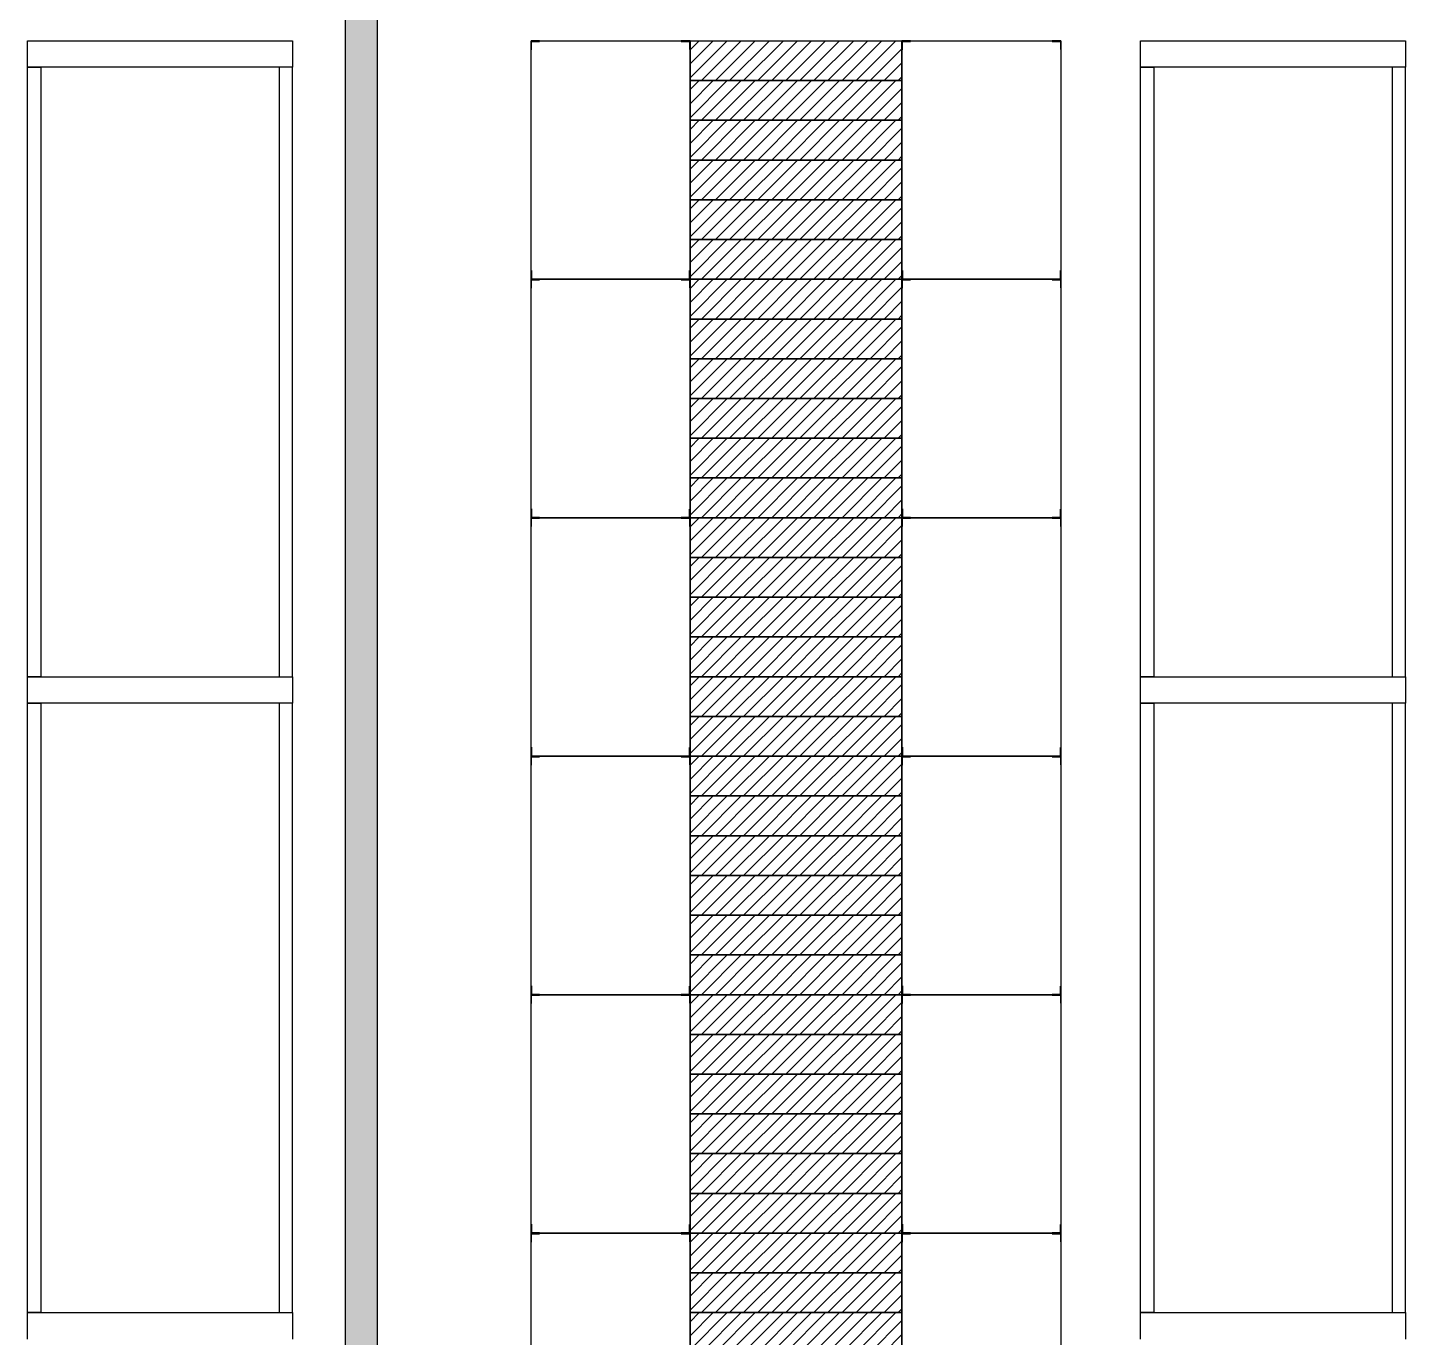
# Model space of a CAD drawing. Header units: millimetres. Extents: x 403 to 619, y 594 to 709.
# Drawn here: x 591.89 to 597.09, y 629.43 to 634.37 of the extents above; entities that cross this region are included whole.
import ezdxf

# ---------------------------------------------------------------- set-up
doc = ezdxf.new("R2010")
doc.units = ezdxf.units.MM
doc.layers.add('BASTIDOR', color=5, linetype='Continuous')

msp = doc.modelspace()

# ---------------------------------------------------------------- hatches: boundary and pattern name
at = {"layer": 'BASTIDOR'}
msp.add_hatch(color=253, dxfattribs=at).paths.add_polyline_path([(593.089582, 615.020915), (593.089582, 634.420915), (593.209582, 634.420915), (593.209582, 615.020915)])

# ---------------------------------------------------------------- linework, layer by layer
at = {"layer": 'BASTIDOR', "color": 253}
for p, q in [((593.089582, 615.020915), (593.089582, 634.420915)), ((593.209582, 634.420915), (593.209582, 615.020915)), ((591.889582, 634.220915), (591.889582, 634.320915)), ((591.889582, 634.320915), (592.889582, 634.320915)), ((592.889582, 634.320915), (592.889582, 634.220915)), ((594.389582, 634.170915), (594.389582, 634.320915)), ((594.389582, 634.320915), (595.189582, 634.320915)), ((594.389582, 634.286623), (594.423874, 634.320915)), ((594.389582, 634.23359), (594.476907, 634.320915)), ((594.389582, 634.180557), (594.52994, 634.320915)), ((594.432973, 634.170915), (594.582973, 634.320915)), ((594.486006, 634.170915), (594.636006, 634.320915)), ((594.539039, 634.170915), (594.689039, 634.320915)), ((594.592072, 634.170915), (594.742072, 634.320915)), ((594.645105, 634.170915), (594.795105, 634.320915)), ((594.698138, 634.170915), (594.848138, 634.320915)), ((594.751171, 634.170915), (594.901171, 634.320915)), ((594.804204, 634.170915), (594.954204, 634.320915)), ((594.857237, 634.170915), (595.007237, 634.320915)), ((594.91027, 634.170915), (595.06027, 634.320915)), ((594.963303, 634.170915), (595.113303, 634.320915)), ((595.016336, 634.170915), (595.166336, 634.320915)), ((595.189582, 634.320915), (595.189582, 634.170915)), ((596.089582, 634.220915), (596.089582, 634.320915)), ((596.089582, 634.320915), (597.089582, 634.320915)), ((597.089582, 634.320915), (597.089582, 634.220915)), ((595.069369, 634.170915), (595.189582, 634.291128)), ((592.889582, 634.220915), (591.889582, 634.220915)), ((591.889582, 631.920915), (591.889582, 634.220915)), ((591.889582, 634.220915), (591.939582, 634.220915)), ((591.939582, 634.220915), (591.939582, 631.920915)), ((592.839582, 634.220915), (592.839582, 631.920915)), ((592.889582, 634.220915), (592.839582, 634.220915)), ((592.889582, 631.920915), (592.889582, 634.220915)), ((595.122402, 634.170915), (595.189582, 634.238095)), ((597.089582, 634.220915), (596.089582, 634.220915)), ((596.089582, 631.920915), (596.089582, 634.220915)), ((596.089582, 634.220915), (596.139582, 634.220915)), ((596.139582, 634.220915), (596.139582, 631.920915)), ((597.039582, 634.220915), (597.039582, 631.920915)), ((597.089582, 634.220915), (597.039582, 634.220915)), ((597.089582, 631.920915), (597.089582, 634.220915)), ((594.389582, 634.020915), (594.389582, 634.170915)), ((594.389582, 634.170915), (595.189582, 634.170915)), ((594.389582, 634.136623), (594.423874, 634.170915)), ((594.389582, 634.08359), (594.476907, 634.170915)), ((594.389582, 634.030557), (594.52994, 634.170915)), ((595.189582, 634.170915), (594.389582, 634.170915)), ((594.389582, 634.170915), (594.389582, 634.170915)), ((594.432973, 634.020915), (594.582973, 634.170915)), ((594.486006, 634.020915), (594.636006, 634.170915)), ((594.539039, 634.020915), (594.689039, 634.170915)), ((594.592072, 634.020915), (594.742072, 634.170915)), ((594.645105, 634.020915), (594.795105, 634.170915)), ((594.698138, 634.020915), (594.848138, 634.170915)), ((594.751171, 634.020915), (594.901171, 634.170915)), ((594.804204, 634.020915), (594.954204, 634.170915)), ((594.857237, 634.020915), (595.007237, 634.170915)), ((594.91027, 634.020915), (595.06027, 634.170915)), ((594.963303, 634.020915), (595.113303, 634.170915)), ((595.016336, 634.020915), (595.166336, 634.170915)), ((595.069369, 634.020915), (595.189582, 634.141128)), ((595.175435, 634.170915), (595.189582, 634.185062)), ((595.189582, 634.170915), (595.189582, 634.020915)), ((595.122402, 634.020915), (595.189582, 634.088095)), ((594.389582, 633.870915), (594.389582, 634.020915)), ((594.389582, 634.020915), (595.189582, 634.020915)), ((594.389582, 633.986623), (594.423874, 634.020915)), ((594.389582, 633.93359), (594.476907, 634.020915)), ((594.389582, 633.880557), (594.52994, 634.020915)), ((595.189582, 634.020915), (594.389582, 634.020915)), ((594.389582, 634.020915), (594.389582, 634.020915)), ((594.432973, 633.870915), (594.582973, 634.020915)), ((594.486006, 633.870915), (594.636006, 634.020915)), ((594.539039, 633.870915), (594.689039, 634.020915)), ((594.592072, 633.870915), (594.742072, 634.020915)), ((594.645105, 633.870915), (594.795105, 634.020915)), ((594.698138, 633.870915), (594.848138, 634.020915)), ((594.751171, 633.870915), (594.901171, 634.020915)), ((594.804204, 633.870915), (594.954204, 634.020915)), ((594.857237, 633.870915), (595.007237, 634.020915)), ((594.91027, 633.870915), (595.06027, 634.020915)), ((594.963303, 633.870915), (595.113303, 634.020915)), ((595.016336, 633.870915), (595.166336, 634.020915)), ((595.069369, 633.870915), (595.189582, 633.991128)), ((595.175435, 634.020915), (595.189582, 634.035062)), ((595.189582, 634.020915), (595.189582, 633.870915)), ((595.122402, 633.870915), (595.189582, 633.938095)), ((595.175435, 633.870915), (595.189582, 633.885062)), ((594.389582, 633.720915), (594.389582, 633.870915)), ((594.389582, 633.870915), (595.189582, 633.870915)), ((594.389582, 633.836623), (594.423874, 633.870915)), ((594.389582, 633.78359), (594.476907, 633.870915)), ((594.389582, 633.730557), (594.52994, 633.870915)), ((595.189582, 633.870915), (594.389582, 633.870915)), ((594.389582, 633.870915), (594.389582, 633.870915)), ((594.432973, 633.720915), (594.582973, 633.870915)), ((594.486006, 633.720915), (594.636006, 633.870915)), ((594.539039, 633.720915), (594.689039, 633.870915)), ((594.592072, 633.720915), (594.742072, 633.870915)), ((594.645105, 633.720915), (594.795105, 633.870915)), ((594.698138, 633.720915), (594.848138, 633.870915)), ((594.751171, 633.720915), (594.901171, 633.870915)), ((594.804204, 633.720915), (594.954204, 633.870915)), ((594.857237, 633.720915), (595.007237, 633.870915)), ((594.91027, 633.720915), (595.06027, 633.870915)), ((594.963303, 633.720915), (595.113303, 633.870915)), ((595.016336, 633.720915), (595.166336, 633.870915)), ((595.069369, 633.720915), (595.189582, 633.841128)), ((595.189582, 633.870915), (595.189582, 633.720915)), ((595.122402, 633.720915), (595.189582, 633.788095)), ((595.175435, 633.720915), (595.189582, 633.735062)), ((594.389582, 633.570915), (594.389582, 633.720915)), ((594.389582, 633.720915), (595.189582, 633.720915)), ((594.389582, 633.686623), (594.423874, 633.720915)), ((594.389582, 633.63359), (594.476907, 633.720915)), ((594.389582, 633.580557), (594.52994, 633.720915)), ((595.189582, 633.720915), (594.389582, 633.720915)), ((594.389582, 633.720915), (594.389582, 633.720915)), ((594.432973, 633.570915), (594.582973, 633.720915)), ((594.486006, 633.570915), (594.636006, 633.720915)), ((594.539039, 633.570915), (594.689039, 633.720915)), ((594.592072, 633.570915), (594.742072, 633.720915)), ((594.645105, 633.570915), (594.795105, 633.720915)), ((594.698138, 633.570915), (594.848138, 633.720915)), ((594.751171, 633.570915), (594.901171, 633.720915)), ((594.804204, 633.570915), (594.954204, 633.720915)), ((594.857237, 633.570915), (595.007237, 633.720915)), ((594.91027, 633.570915), (595.06027, 633.720915)), ((594.963303, 633.570915), (595.113303, 633.720915)), ((595.016336, 633.570915), (595.166336, 633.720915)), ((595.069369, 633.570915), (595.189582, 633.691128)), ((595.189582, 633.720915), (595.189582, 633.570915)), ((595.122402, 633.570915), (595.189582, 633.638095)), ((594.389582, 633.420915), (594.389582, 633.570915)), ((594.389582, 633.570915), (595.189582, 633.570915)), ((594.389582, 633.536623), (594.423874, 633.570915)), ((594.389582, 633.48359), (594.476907, 633.570915)), ((594.389582, 633.430557), (594.52994, 633.570915)), ((595.189582, 633.570915), (594.389582, 633.570915)), ((594.389582, 633.570915), (594.389582, 633.570915)), ((594.432973, 633.420915), (594.582973, 633.570915)), ((594.486006, 633.420915), (594.636006, 633.570915)), ((594.539039, 633.420915), (594.689039, 633.570915)), ((594.592072, 633.420915), (594.742072, 633.570915)), ((594.645105, 633.420915), (594.795105, 633.570915)), ((594.698138, 633.420915), (594.848138, 633.570915)), ((594.751171, 633.420915), (594.901171, 633.570915)), ((594.804204, 633.420915), (594.954204, 633.570915)), ((594.857237, 633.420915), (595.007237, 633.570915)), ((594.91027, 633.420915), (595.06027, 633.570915)), ((594.963303, 633.420915), (595.113303, 633.570915)), ((595.016336, 633.420915), (595.166336, 633.570915)), ((595.175435, 633.570915), (595.189582, 633.585062)), ((595.189582, 633.570915), (595.189582, 633.420915)), ((595.069369, 633.420915), (595.189582, 633.541128)), ((595.122402, 633.420915), (595.189582, 633.488095)), ((594.389582, 633.270915), (594.389582, 633.420915)), ((594.389582, 633.420915), (595.189582, 633.420915)), ((594.389582, 633.386623), (594.423874, 633.420915)), ((594.389582, 633.33359), (594.476907, 633.420915)), ((594.389582, 633.280557), (594.52994, 633.420915)), ((595.189582, 633.420915), (594.389582, 633.420915)), ((594.389582, 633.420915), (594.389582, 633.420915)), ((594.432973, 633.270915), (594.582973, 633.420915)), ((594.486006, 633.270915), (594.636006, 633.420915)), ((594.539039, 633.270915), (594.689039, 633.420915)), ((594.592072, 633.270915), (594.742072, 633.420915)), ((594.645105, 633.270915), (594.795105, 633.420915)), ((594.698138, 633.270915), (594.848138, 633.420915)), ((594.751171, 633.270915), (594.901171, 633.420915)), ((594.804204, 633.270915), (594.954204, 633.420915)), ((594.857237, 633.270915), (595.007237, 633.420915)), ((594.91027, 633.270915), (595.06027, 633.420915)), ((594.963303, 633.270915), (595.113303, 633.420915)), ((595.016336, 633.270915), (595.166336, 633.420915)), ((595.175435, 633.420915), (595.189582, 633.435062)), ((595.189582, 633.420915), (595.189582, 633.270915)), ((595.069369, 633.270915), (595.189582, 633.391128)), ((595.122402, 633.270915), (595.189582, 633.338095)), ((594.389582, 633.120915), (594.389582, 633.270915)), ((594.389582, 633.270915), (595.189582, 633.270915)), ((594.389582, 633.236623), (594.423874, 633.270915)), ((594.389582, 633.18359), (594.476907, 633.270915)), ((594.389582, 633.130557), (594.52994, 633.270915)), ((595.189582, 633.270915), (594.389582, 633.270915)), ((594.389582, 633.270915), (594.389582, 633.270915)), ((594.432973, 633.120915), (594.582973, 633.270915)), ((594.486006, 633.120915), (594.636006, 633.270915)), ((594.539039, 633.120915), (594.689039, 633.270915)), ((594.592072, 633.120915), (594.742072, 633.270915)), ((594.645105, 633.120915), (594.795105, 633.270915)), ((594.698138, 633.120915), (594.848138, 633.270915)), ((594.751171, 633.120915), (594.901171, 633.270915)), ((594.804204, 633.120915), (594.954204, 633.270915)), ((594.857237, 633.120915), (595.007237, 633.270915)), ((594.91027, 633.120915), (595.06027, 633.270915)), ((594.963303, 633.120915), (595.113303, 633.270915)), ((595.016336, 633.120915), (595.166336, 633.270915)), ((595.175435, 633.270915), (595.189582, 633.285062)), ((595.189582, 633.270915), (595.189582, 633.120915)), ((595.069369, 633.120915), (595.189582, 633.241128)), ((595.122402, 633.120915), (595.189582, 633.188095)), ((594.389582, 632.970915), (594.389582, 633.120915)), ((594.389582, 633.120915), (595.189582, 633.120915)), ((594.389582, 633.086623), (594.423874, 633.120915)), ((594.389582, 633.03359), (594.476907, 633.120915)), ((594.389582, 632.980557), (594.52994, 633.120915)), ((595.189582, 633.120915), (594.389582, 633.120915)), ((594.389582, 633.120915), (594.389582, 633.120915)), ((594.432973, 632.970915), (594.582973, 633.120915)), ((594.486006, 632.970915), (594.636006, 633.120915)), ((594.539039, 632.970915), (594.689039, 633.120915)), ((594.592072, 632.970915), (594.742072, 633.120915)), ((594.645105, 632.970915), (594.795105, 633.120915)), ((594.698138, 632.970915), (594.848138, 633.120915)), ((594.751171, 632.970915), (594.901171, 633.120915)), ((594.804204, 632.970915), (594.954204, 633.120915)), ((594.857237, 632.970915), (595.007237, 633.120915)), ((594.91027, 632.970915), (595.06027, 633.120915)), ((594.963303, 632.970915), (595.113303, 633.120915)), ((595.016336, 632.970915), (595.166336, 633.120915)), ((595.175435, 633.120915), (595.189582, 633.135062)), ((595.189582, 633.120915), (595.189582, 632.970915)), ((595.069369, 632.970915), (595.189582, 633.091128)), ((595.122402, 632.970915), (595.189582, 633.038095)), ((594.389582, 632.820915), (594.389582, 632.970915)), ((594.389582, 632.970915), (595.189582, 632.970915)), ((594.389582, 632.936623), (594.423874, 632.970915)), ((594.389582, 632.88359), (594.476907, 632.970915)), ((594.389582, 632.830557), (594.52994, 632.970915)), ((595.189582, 632.970915), (594.389582, 632.970915)), ((594.389582, 632.970915), (594.389582, 632.970915)), ((594.432973, 632.820915), (594.582973, 632.970915)), ((594.486006, 632.820915), (594.636006, 632.970915)), ((594.539039, 632.820915), (594.689039, 632.970915)), ((594.592072, 632.820915), (594.742072, 632.970915)), ((594.645105, 632.820915), (594.795105, 632.970915)), ((594.698138, 632.820915), (594.848138, 632.970915)), ((594.751171, 632.820915), (594.901171, 632.970915)), ((594.804204, 632.820915), (594.954204, 632.970915)), ((594.857237, 632.820915), (595.007237, 632.970915)), ((594.91027, 632.820915), (595.06027, 632.970915)), ((594.963303, 632.820915), (595.113303, 632.970915)), ((595.016336, 632.820915), (595.166336, 632.970915)), ((595.175435, 632.970915), (595.189582, 632.985062)), ((595.189582, 632.970915), (595.189582, 632.820915)), ((595.069369, 632.820915), (595.189582, 632.941128)), ((595.122402, 632.820915), (595.189582, 632.888095)), ((594.389582, 632.670915), (594.389582, 632.820915)), ((594.389582, 632.820915), (595.189582, 632.820915)), ((594.389582, 632.786623), (594.423874, 632.820915)), ((594.389582, 632.73359), (594.476907, 632.820915)), ((594.389582, 632.680557), (594.52994, 632.820915)), ((595.189582, 632.820915), (594.389582, 632.820915)), ((594.389582, 632.820915), (594.389582, 632.820915)), ((594.432973, 632.670915), (594.582973, 632.820915)), ((594.486006, 632.670915), (594.636006, 632.820915)), ((594.539039, 632.670915), (594.689039, 632.820915)), ((594.592072, 632.670915), (594.742072, 632.820915)), ((594.645105, 632.670915), (594.795105, 632.820915)), ((594.698138, 632.670915), (594.848138, 632.820915)), ((594.751171, 632.670915), (594.901171, 632.820915)), ((594.804204, 632.670915), (594.954204, 632.820915)), ((594.857237, 632.670915), (595.007237, 632.820915)), ((594.91027, 632.670915), (595.06027, 632.820915)), ((594.963303, 632.670915), (595.113303, 632.820915)), ((595.016336, 632.670915), (595.166336, 632.820915)), ((595.069369, 632.670915), (595.189582, 632.791128)), ((595.175435, 632.820915), (595.189582, 632.835062)), ((595.189582, 632.820915), (595.189582, 632.670915)), ((595.122402, 632.670915), (595.189582, 632.738095)), ((595.175435, 632.670915), (595.189582, 632.685062)), ((594.389582, 632.520915), (594.389582, 632.670915)), ((594.389582, 632.670915), (595.189582, 632.670915)), ((594.389582, 632.636623), (594.423874, 632.670915)), ((594.389582, 632.58359), (594.476907, 632.670915)), ((594.389582, 632.530557), (594.52994, 632.670915)), ((595.189582, 632.670915), (594.389582, 632.670915)), ((594.389582, 632.670915), (594.389582, 632.670915)), ((594.432973, 632.520915), (594.582973, 632.670915)), ((594.486006, 632.520915), (594.636006, 632.670915)), ((594.539039, 632.520915), (594.689039, 632.670915)), ((594.592072, 632.520915), (594.742072, 632.670915)), ((594.645105, 632.520915), (594.795105, 632.670915)), ((594.698138, 632.520915), (594.848138, 632.670915)), ((594.751171, 632.520915), (594.901171, 632.670915)), ((594.804204, 632.520915), (594.954204, 632.670915)), ((594.857237, 632.520915), (595.007237, 632.670915)), ((594.91027, 632.520915), (595.06027, 632.670915)), ((594.963303, 632.520915), (595.113303, 632.670915)), ((595.016336, 632.520915), (595.166336, 632.670915)), ((595.069369, 632.520915), (595.189582, 632.641128)), ((595.189582, 632.670915), (595.189582, 632.520915)), ((595.122402, 632.520915), (595.189582, 632.588095)), ((595.175435, 632.520915), (595.189582, 632.535062)), ((594.389582, 632.370915), (594.389582, 632.520915)), ((594.389582, 632.520915), (595.189582, 632.520915)), ((594.389582, 632.486623), (594.423874, 632.520915)), ((594.389582, 632.43359), (594.476907, 632.520915)), ((594.389582, 632.380557), (594.52994, 632.520915)), ((595.189582, 632.520915), (594.389582, 632.520915)), ((594.389582, 632.520915), (594.389582, 632.520915)), ((594.432973, 632.370915), (594.582973, 632.520915)), ((594.486006, 632.370915), (594.636006, 632.520915)), ((594.539039, 632.370915), (594.689039, 632.520915)), ((594.592072, 632.370915), (594.742072, 632.520915)), ((594.645105, 632.370915), (594.795105, 632.520915)), ((594.698138, 632.370915), (594.848138, 632.520915)), ((594.751171, 632.370915), (594.901171, 632.520915)), ((594.804204, 632.370915), (594.954204, 632.520915)), ((594.857237, 632.370915), (595.007237, 632.520915)), ((594.91027, 632.370915), (595.06027, 632.520915)), ((594.963303, 632.370915), (595.113303, 632.520915)), ((595.016336, 632.370915), (595.166336, 632.520915)), ((595.069369, 632.370915), (595.189582, 632.491128)), ((595.189582, 632.520915), (595.189582, 632.370915)), ((595.122402, 632.370915), (595.189582, 632.438095)), ((595.175435, 632.370915), (595.189582, 632.385062)), ((594.389582, 632.220915), (594.389582, 632.370915)), ((594.389582, 632.370915), (595.189582, 632.370915)), ((594.389582, 632.336623), (594.423874, 632.370915)), ((594.389582, 632.28359), (594.476907, 632.370915)), ((594.389582, 632.230557), (594.52994, 632.370915)), ((595.189582, 632.370915), (594.389582, 632.370915)), ((594.389582, 632.370915), (594.389582, 632.370915)), ((594.432973, 632.220915), (594.582973, 632.370915)), ((594.486006, 632.220915), (594.636006, 632.370915)), ((594.539039, 632.220915), (594.689039, 632.370915)), ((594.592072, 632.220915), (594.742072, 632.370915)), ((594.645105, 632.220915), (594.795105, 632.370915)), ((594.698138, 632.220915), (594.848138, 632.370915)), ((594.751171, 632.220915), (594.901171, 632.370915)), ((594.804204, 632.220915), (594.954204, 632.370915)), ((594.857237, 632.220915), (595.007237, 632.370915)), ((594.91027, 632.220915), (595.06027, 632.370915)), ((594.963303, 632.220915), (595.113303, 632.370915)), ((595.016336, 632.220915), (595.166336, 632.370915)), ((595.069369, 632.220915), (595.189582, 632.341128)), ((595.189582, 632.370915), (595.189582, 632.220915)), ((595.122402, 632.220915), (595.189582, 632.288095)), ((594.389582, 632.070915), (594.389582, 632.220915)), ((594.389582, 632.220915), (595.189582, 632.220915)), ((594.389582, 632.186623), (594.423874, 632.220915)), ((594.389582, 632.13359), (594.476907, 632.220915)), ((594.389582, 632.080557), (594.52994, 632.220915)), ((595.189582, 632.220915), (594.389582, 632.220915)), ((594.389582, 632.220915), (594.389582, 632.220915)), ((594.432973, 632.070915), (594.582973, 632.220915)), ((594.486006, 632.070915), (594.636006, 632.220915)), ((594.539039, 632.070915), (594.689039, 632.220915)), ((594.592072, 632.070915), (594.742072, 632.220915)), ((594.645105, 632.070915), (594.795105, 632.220915)), ((594.698138, 632.070915), (594.848138, 632.220915)), ((594.751171, 632.070915), (594.901171, 632.220915)), ((594.804204, 632.070915), (594.954204, 632.220915)), ((594.857237, 632.070915), (595.007237, 632.220915)), ((594.91027, 632.070915), (595.06027, 632.220915)), ((594.963303, 632.070915), (595.113303, 632.220915)), ((595.016336, 632.070915), (595.166336, 632.220915)), ((595.175435, 632.220915), (595.189582, 632.235062)), ((595.189582, 632.220915), (595.189582, 632.070915)), ((595.069369, 632.070915), (595.189582, 632.191128)), ((595.122402, 632.070915), (595.189582, 632.138095)), ((594.389582, 631.920915), (594.389582, 632.070915)), ((594.389582, 632.070915), (595.189582, 632.070915)), ((594.389582, 632.036623), (594.423874, 632.070915)), ((594.389582, 631.98359), (594.476907, 632.070915)), ((594.389582, 631.930557), (594.52994, 632.070915)), ((595.189582, 632.070915), (594.389582, 632.070915)), ((594.389582, 632.070915), (594.389582, 632.070915)), ((594.432973, 631.920915), (594.582973, 632.070915)), ((594.486006, 631.920915), (594.636006, 632.070915)), ((594.539039, 631.920915), (594.689039, 632.070915)), ((594.592072, 631.920915), (594.742072, 632.070915)), ((594.645105, 631.920915), (594.795105, 632.070915)), ((594.698138, 631.920915), (594.848138, 632.070915)), ((594.751171, 631.920915), (594.901171, 632.070915)), ((594.804204, 631.920915), (594.954204, 632.070915)), ((594.857237, 631.920915), (595.007237, 632.070915)), ((594.91027, 631.920915), (595.06027, 632.070915)), ((594.963303, 631.920915), (595.113303, 632.070915)), ((595.016336, 631.920915), (595.166336, 632.070915)), ((595.175435, 632.070915), (595.189582, 632.085062)), ((595.189582, 632.070915), (595.189582, 631.920915)), ((595.069369, 631.920915), (595.189582, 632.041128)), ((595.122402, 631.920915), (595.189582, 631.988095)), ((591.939582, 631.920915), (591.889582, 631.920915)), ((591.889582, 631.820915), (591.889582, 631.920915)), ((591.889582, 631.920915), (592.889582, 631.920915)), ((592.839582, 631.920915), (592.889582, 631.920915)), ((592.889582, 631.920915), (592.889582, 631.820915)), ((594.389582, 631.770915), (594.389582, 631.920915)), ((594.389582, 631.920915), (595.189582, 631.920915)), ((594.389582, 631.886623), (594.423874, 631.920915)), ((594.389582, 631.83359), (594.476907, 631.920915)), ((594.389582, 631.780557), (594.52994, 631.920915)), ((595.189582, 631.920915), (594.389582, 631.920915)), ((594.389582, 631.920915), (594.389582, 631.920915)), ((594.432973, 631.770915), (594.582973, 631.920915)), ((594.486006, 631.770915), (594.636006, 631.920915)), ((594.539039, 631.770915), (594.689039, 631.920915)), ((594.592072, 631.770915), (594.742072, 631.920915)), ((594.645105, 631.770915), (594.795105, 631.920915)), ((594.698138, 631.770915), (594.848138, 631.920915)), ((594.751171, 631.770915), (594.901171, 631.920915)), ((594.804204, 631.770915), (594.954204, 631.920915)), ((594.857237, 631.770915), (595.007237, 631.920915)), ((594.91027, 631.770915), (595.06027, 631.920915)), ((594.963303, 631.770915), (595.113303, 631.920915)), ((595.016336, 631.770915), (595.166336, 631.920915)), ((595.175435, 631.920915), (595.189582, 631.935062)), ((595.189582, 631.920915), (595.189582, 631.770915)), ((596.139582, 631.920915), (596.089582, 631.920915)), ((596.089582, 631.820915), (596.089582, 631.920915)), ((596.089582, 631.920915), (597.089582, 631.920915)), ((597.039582, 631.920915), (597.089582, 631.920915)), ((597.089582, 631.920915), (597.089582, 631.820915)), ((595.069369, 631.770915), (595.189582, 631.891128)), ((592.889582, 631.820915), (591.889582, 631.820915)), ((591.889582, 629.520915), (591.889582, 631.820915)), ((591.889582, 631.820915), (591.939582, 631.820915)), ((591.939582, 631.820915), (591.939582, 629.520915)), ((592.839582, 631.820915), (592.839582, 629.520915)), ((592.889582, 631.820915), (592.839582, 631.820915)), ((592.889582, 629.520915), (592.889582, 631.820915)), ((595.122402, 631.770915), (595.189582, 631.838095)), ((597.089582, 631.820915), (596.089582, 631.820915)), ((596.089582, 629.520915), (596.089582, 631.820915)), ((596.089582, 631.820915), (596.139582, 631.820915)), ((596.139582, 631.820915), (596.139582, 629.520915)), ((597.039582, 631.820915), (597.039582, 629.520915)), ((597.089582, 631.820915), (597.039582, 631.820915)), ((597.089582, 629.520915), (597.089582, 631.820915)), ((594.389582, 631.620915), (594.389582, 631.770915)), ((594.389582, 631.770915), (595.189582, 631.770915)), ((594.389582, 631.736623), (594.423874, 631.770915)), ((594.389582, 631.68359), (594.476907, 631.770915)), ((594.389582, 631.630557), (594.52994, 631.770915)), ((595.189582, 631.770915), (594.389582, 631.770915)), ((594.389582, 631.770915), (594.389582, 631.770915)), ((594.432973, 631.620915), (594.582973, 631.770915)), ((594.486006, 631.620915), (594.636006, 631.770915)), ((594.539039, 631.620915), (594.689039, 631.770915)), ((594.592072, 631.620915), (594.742072, 631.770915)), ((594.645105, 631.620915), (594.795105, 631.770915)), ((594.698138, 631.620915), (594.848138, 631.770915)), ((594.751171, 631.620915), (594.901171, 631.770915)), ((594.804204, 631.620915), (594.954204, 631.770915)), ((594.857237, 631.620915), (595.007237, 631.770915)), ((594.91027, 631.620915), (595.06027, 631.770915)), ((594.963303, 631.620915), (595.113303, 631.770915)), ((595.016336, 631.620915), (595.166336, 631.770915)), ((595.175435, 631.770915), (595.189582, 631.785062)), ((595.189582, 631.770915), (595.189582, 631.620915)), ((595.069369, 631.620915), (595.189582, 631.741128)), ((595.122402, 631.620915), (595.189582, 631.688095)), ((594.389582, 631.470915), (594.389582, 631.620915)), ((594.389582, 631.620915), (595.189582, 631.620915)), ((594.389582, 631.586623), (594.423874, 631.620915)), ((594.389582, 631.53359), (594.476907, 631.620915)), ((594.389582, 631.480557), (594.52994, 631.620915)), ((595.189582, 631.620915), (594.389582, 631.620915)), ((594.389582, 631.620915), (594.389582, 631.620915)), ((594.432973, 631.470915), (594.582973, 631.620915)), ((594.486006, 631.470915), (594.636006, 631.620915)), ((594.539039, 631.470915), (594.689039, 631.620915)), ((594.592072, 631.470915), (594.742072, 631.620915)), ((594.645105, 631.470915), (594.795105, 631.620915)), ((594.698138, 631.470915), (594.848138, 631.620915)), ((594.751171, 631.470915), (594.901171, 631.620915)), ((594.804204, 631.470915), (594.954204, 631.620915)), ((594.857237, 631.470915), (595.007237, 631.620915)), ((594.91027, 631.470915), (595.06027, 631.620915)), ((594.963303, 631.470915), (595.113303, 631.620915)), ((595.016336, 631.470915), (595.166336, 631.620915)), ((595.175435, 631.620915), (595.189582, 631.635062)), ((595.189582, 631.620915), (595.189582, 631.470915)), ((595.069369, 631.470915), (595.189582, 631.591128)), ((595.122402, 631.470915), (595.189582, 631.538095)), ((594.389582, 631.320915), (594.389582, 631.470915)), ((594.389582, 631.470915), (595.189582, 631.470915)), ((594.389582, 631.436623), (594.423874, 631.470915)), ((594.389582, 631.38359), (594.476907, 631.470915)), ((594.389582, 631.330557), (594.52994, 631.470915)), ((595.189582, 631.470915), (594.389582, 631.470915)), ((594.389582, 631.470915), (594.389582, 631.470915)), ((594.432973, 631.320915), (594.582973, 631.470915)), ((594.486006, 631.320915), (594.636006, 631.470915)), ((594.539039, 631.320915), (594.689039, 631.470915)), ((594.592072, 631.320915), (594.742072, 631.470915)), ((594.645105, 631.320915), (594.795105, 631.470915)), ((594.698138, 631.320915), (594.848138, 631.470915)), ((594.751171, 631.320915), (594.901171, 631.470915)), ((594.804204, 631.320915), (594.954204, 631.470915)), ((594.857237, 631.320915), (595.007237, 631.470915)), ((594.91027, 631.320915), (595.06027, 631.470915)), ((594.963303, 631.320915), (595.113303, 631.470915)), ((595.016336, 631.320915), (595.166336, 631.470915)), ((595.069369, 631.320915), (595.189582, 631.441128)), ((595.175435, 631.470915), (595.189582, 631.485062)), ((595.189582, 631.470915), (595.189582, 631.320915)), ((595.122402, 631.320915), (595.189582, 631.388095)), ((595.175435, 631.320915), (595.189582, 631.335062)), ((594.389582, 631.170915), (594.389582, 631.320915)), ((594.389582, 631.320915), (595.189582, 631.320915)), ((594.389582, 631.286623), (594.423874, 631.320915)), ((594.389582, 631.23359), (594.476907, 631.320915)), ((594.389582, 631.180557), (594.52994, 631.320915)), ((595.189582, 631.320915), (594.389582, 631.320915)), ((594.389582, 631.320915), (594.389582, 631.320915)), ((594.432973, 631.170915), (594.582973, 631.320915)), ((594.486006, 631.170915), (594.636006, 631.320915)), ((594.539039, 631.170915), (594.689039, 631.320915)), ((594.592072, 631.170915), (594.742072, 631.320915)), ((594.645105, 631.170915), (594.795105, 631.320915)), ((594.698138, 631.170915), (594.848138, 631.320915)), ((594.751171, 631.170915), (594.901171, 631.320915)), ((594.804204, 631.170915), (594.954204, 631.320915)), ((594.857237, 631.170915), (595.007237, 631.320915)), ((594.91027, 631.170915), (595.06027, 631.320915)), ((594.963303, 631.170915), (595.113303, 631.320915)), ((595.016336, 631.170915), (595.166336, 631.320915)), ((595.069369, 631.170915), (595.189582, 631.291128)), ((595.189582, 631.320915), (595.189582, 631.170915)), ((595.122402, 631.170915), (595.189582, 631.238095)), ((595.175435, 631.170915), (595.189582, 631.185062)), ((594.389582, 631.020915), (594.389582, 631.170915)), ((594.389582, 631.170915), (595.189582, 631.170915)), ((594.389582, 631.136623), (594.423874, 631.170915)), ((594.389582, 631.08359), (594.476907, 631.170915)), ((594.389582, 631.030557), (594.52994, 631.170915)), ((595.189582, 631.170915), (594.389582, 631.170915)), ((594.389582, 631.170915), (594.389582, 631.170915)), ((594.432973, 631.020915), (594.582973, 631.170915)), ((594.486006, 631.020915), (594.636006, 631.170915)), ((594.539039, 631.020915), (594.689039, 631.170915)), ((594.592072, 631.020915), (594.742072, 631.170915)), ((594.645105, 631.020915), (594.795105, 631.170915)), ((594.698138, 631.020915), (594.848138, 631.170915)), ((594.751171, 631.020915), (594.901171, 631.170915)), ((594.804204, 631.020915), (594.954204, 631.170915)), ((594.857237, 631.020915), (595.007237, 631.170915)), ((594.91027, 631.020915), (595.06027, 631.170915)), ((594.963303, 631.020915), (595.113303, 631.170915)), ((595.016336, 631.020915), (595.166336, 631.170915)), ((595.069369, 631.020915), (595.189582, 631.141128)), ((595.189582, 631.170915), (595.189582, 631.020915)), ((595.122402, 631.020915), (595.189582, 631.088095)), ((594.389582, 630.870915), (594.389582, 631.020915)), ((594.389582, 631.020915), (595.189582, 631.020915)), ((594.389582, 630.986623), (594.423874, 631.020915)), ((594.389582, 630.93359), (594.476907, 631.020915)), ((594.389582, 630.880557), (594.52994, 631.020915)), ((595.189582, 631.020915), (594.389582, 631.020915)), ((594.389582, 631.020915), (594.389582, 631.020915)), ((594.432973, 630.870915), (594.582973, 631.020915)), ((594.486006, 630.870915), (594.636006, 631.020915)), ((594.539039, 630.870915), (594.689039, 631.020915)), ((594.592072, 630.870915), (594.742072, 631.020915)), ((594.645105, 630.870915), (594.795105, 631.020915)), ((594.698138, 630.870915), (594.848138, 631.020915)), ((594.751171, 630.870915), (594.901171, 631.020915)), ((594.804204, 630.870915), (594.954204, 631.020915)), ((594.857237, 630.870915), (595.007237, 631.020915)), ((594.91027, 630.870915), (595.06027, 631.020915)), ((594.963303, 630.870915), (595.113303, 631.020915)), ((595.016336, 630.870915), (595.166336, 631.020915)), ((595.175435, 631.020915), (595.189582, 631.035062)), ((595.189582, 631.020915), (595.189582, 630.870915)), ((595.069369, 630.870915), (595.189582, 630.991128)), ((595.122402, 630.870915), (595.189582, 630.938095)), ((594.389582, 630.720915), (594.389582, 630.870915)), ((594.389582, 630.870915), (595.189582, 630.870915)), ((594.389582, 630.836623), (594.423874, 630.870915)), ((594.389582, 630.78359), (594.476907, 630.870915)), ((594.389582, 630.730557), (594.52994, 630.870915)), ((595.189582, 630.870915), (594.389582, 630.870915)), ((594.389582, 630.870915), (594.389582, 630.870915)), ((594.432973, 630.720915), (594.582973, 630.870915)), ((594.486006, 630.720915), (594.636006, 630.870915)), ((594.539039, 630.720915), (594.689039, 630.870915)), ((594.592072, 630.720915), (594.742072, 630.870915)), ((594.645105, 630.720915), (594.795105, 630.870915)), ((594.698138, 630.720915), (594.848138, 630.870915)), ((594.751171, 630.720915), (594.901171, 630.870915)), ((594.804204, 630.720915), (594.954204, 630.870915)), ((594.857237, 630.720915), (595.007237, 630.870915)), ((594.91027, 630.720915), (595.06027, 630.870915)), ((594.963303, 630.720915), (595.113303, 630.870915)), ((595.016336, 630.720915), (595.166336, 630.870915)), ((595.175435, 630.870915), (595.189582, 630.885062)), ((595.189582, 630.870915), (595.189582, 630.720915)), ((595.069369, 630.720915), (595.189582, 630.841128)), ((595.122402, 630.720915), (595.189582, 630.788095)), ((595.189582, 630.720915), (594.389582, 630.720915)), ((594.389582, 630.720915), (594.389582, 630.720915)), ((594.389582, 630.570915), (594.389582, 630.720915)), ((594.389582, 630.720915), (595.189582, 630.720915)), ((594.389582, 630.686623), (594.423874, 630.720915)), ((594.389582, 630.63359), (594.476907, 630.720915)), ((594.389582, 630.580557), (594.52994, 630.720915)), ((594.432973, 630.570915), (594.582973, 630.720915)), ((594.486006, 630.570915), (594.636006, 630.720915)), ((594.539039, 630.570915), (594.689039, 630.720915)), ((594.592072, 630.570915), (594.742072, 630.720915)), ((594.645105, 630.570915), (594.795105, 630.720915)), ((594.698138, 630.570915), (594.848138, 630.720915)), ((594.751171, 630.570915), (594.901171, 630.720915)), ((594.804204, 630.570915), (594.954204, 630.720915)), ((594.857237, 630.570915), (595.007237, 630.720915)), ((594.91027, 630.570915), (595.06027, 630.720915)), ((594.963303, 630.570915), (595.113303, 630.720915)), ((595.016336, 630.570915), (595.166336, 630.720915)), ((595.175435, 630.720915), (595.189582, 630.735062)), ((595.189582, 630.720915), (595.189582, 630.570915)), ((595.069369, 630.570915), (595.189582, 630.691128)), ((595.122402, 630.570915), (595.189582, 630.638095)), ((594.389582, 630.420915), (594.389582, 630.570915)), ((594.389582, 630.570915), (595.189582, 630.570915)), ((594.389582, 630.536623), (594.423874, 630.570915)), ((594.389582, 630.48359), (594.476907, 630.570915)), ((594.389582, 630.430557), (594.52994, 630.570915)), ((595.189582, 630.570915), (594.389582, 630.570915)), ((594.389582, 630.570915), (594.389582, 630.570915)), ((594.432973, 630.420915), (594.582973, 630.570915)), ((594.486006, 630.420915), (594.636006, 630.570915)), ((594.539039, 630.420915), (594.689039, 630.570915)), ((594.592072, 630.420915), (594.742072, 630.570915)), ((594.645105, 630.420915), (594.795105, 630.570915)), ((594.698138, 630.420915), (594.848138, 630.570915)), ((594.751171, 630.420915), (594.901171, 630.570915)), ((594.804204, 630.420915), (594.954204, 630.570915)), ((594.857237, 630.420915), (595.007237, 630.570915)), ((594.91027, 630.420915), (595.06027, 630.570915)), ((594.963303, 630.420915), (595.113303, 630.570915)), ((595.016336, 630.420915), (595.166336, 630.570915)), ((595.175435, 630.570915), (595.189582, 630.585062)), ((595.189582, 630.570915), (595.189582, 630.420915)), ((595.069369, 630.420915), (595.189582, 630.541128)), ((595.122402, 630.420915), (595.189582, 630.488095)), ((594.389582, 630.270915), (594.389582, 630.420915)), ((594.389582, 630.420915), (595.189582, 630.420915)), ((594.389582, 630.386623), (594.423874, 630.420915)), ((594.389582, 630.33359), (594.476907, 630.420915)), ((594.389582, 630.280557), (594.52994, 630.420915)), ((595.189582, 630.420915), (594.389582, 630.420915)), ((594.389582, 630.420915), (594.389582, 630.420915)), ((594.432973, 630.270915), (594.582973, 630.420915)), ((594.486006, 630.270915), (594.636006, 630.420915)), ((594.539039, 630.270915), (594.689039, 630.420915)), ((594.592072, 630.270915), (594.742072, 630.420915)), ((594.645105, 630.270915), (594.795105, 630.420915)), ((594.698138, 630.270915), (594.848138, 630.420915)), ((594.751171, 630.270915), (594.901171, 630.420915)), ((594.804204, 630.270915), (594.954204, 630.420915)), ((594.857237, 630.270915), (595.007237, 630.420915)), ((594.91027, 630.270915), (595.06027, 630.420915)), ((594.963303, 630.270915), (595.113303, 630.420915)), ((595.016336, 630.270915), (595.166336, 630.420915)), ((595.175435, 630.420915), (595.189582, 630.435062)), ((595.189582, 630.420915), (595.189582, 630.270915)), ((595.069369, 630.270915), (595.189582, 630.391128)), ((595.122402, 630.270915), (595.189582, 630.338095)), ((594.389582, 630.120915), (594.389582, 630.270915)), ((594.389582, 630.270915), (595.189582, 630.270915)), ((594.389582, 630.236623), (594.423874, 630.270915)), ((594.389582, 630.18359), (594.476907, 630.270915)), ((594.389582, 630.130557), (594.52994, 630.270915)), ((595.189582, 630.270915), (594.389582, 630.270915)), ((594.389582, 630.270915), (594.389582, 630.270915)), ((594.432973, 630.120915), (594.582973, 630.270915)), ((594.486006, 630.120915), (594.636006, 630.270915)), ((594.539039, 630.120915), (594.689039, 630.270915)), ((594.592072, 630.120915), (594.742072, 630.270915)), ((594.645105, 630.120915), (594.795105, 630.270915)), ((594.698138, 630.120915), (594.848138, 630.270915)), ((594.751171, 630.120915), (594.901171, 630.270915)), ((594.804204, 630.120915), (594.954204, 630.270915)), ((594.857237, 630.120915), (595.007237, 630.270915)), ((594.91027, 630.120915), (595.06027, 630.270915)), ((594.963303, 630.120915), (595.113303, 630.270915)), ((595.016336, 630.120915), (595.166336, 630.270915)), ((595.069369, 630.120915), (595.189582, 630.241128)), ((595.175435, 630.270915), (595.189582, 630.285062)), ((595.189582, 630.270915), (595.189582, 630.120915)), ((595.122402, 630.120915), (595.189582, 630.188095)), ((594.389582, 629.970915), (594.389582, 630.120915)), ((594.389582, 630.120915), (595.189582, 630.120915)), ((594.389582, 630.086623), (594.423874, 630.120915)), ((594.389582, 630.03359), (594.476907, 630.120915)), ((594.389582, 629.980557), (594.52994, 630.120915)), ((595.189582, 630.120915), (594.389582, 630.120915)), ((594.389582, 630.120915), (594.389582, 630.120915)), ((594.432973, 629.970915), (594.582973, 630.120915)), ((594.486006, 629.970915), (594.636006, 630.120915)), ((594.539039, 629.970915), (594.689039, 630.120915)), ((594.592072, 629.970915), (594.742072, 630.120915)), ((594.645105, 629.970915), (594.795105, 630.120915)), ((594.698138, 629.970915), (594.848138, 630.120915)), ((594.751171, 629.970915), (594.901171, 630.120915)), ((594.804204, 629.970915), (594.954204, 630.120915)), ((594.857237, 629.970915), (595.007237, 630.120915)), ((594.91027, 629.970915), (595.06027, 630.120915)), ((594.963303, 629.970915), (595.113303, 630.120915)), ((595.016336, 629.970915), (595.166336, 630.120915)), ((595.069369, 629.970915), (595.189582, 630.091128)), ((595.175435, 630.120915), (595.189582, 630.135062)), ((595.189582, 630.120915), (595.189582, 629.970915)), ((595.122402, 629.970915), (595.189582, 630.038095)), ((595.175435, 629.970915), (595.189582, 629.985062)), ((594.389582, 629.820915), (594.389582, 629.970915)), ((594.389582, 629.970915), (595.189582, 629.970915)), ((594.389582, 629.936623), (594.423874, 629.970915)), ((594.389582, 629.88359), (594.476907, 629.970915)), ((594.389582, 629.830557), (594.52994, 629.970915)), ((595.189582, 629.970915), (594.389582, 629.970915)), ((594.389582, 629.970915), (594.389582, 629.970915)), ((594.432973, 629.820915), (594.582973, 629.970915)), ((594.486006, 629.820915), (594.636006, 629.970915)), ((594.539039, 629.820915), (594.689039, 629.970915)), ((594.592072, 629.820915), (594.742072, 629.970915)), ((594.645105, 629.820915), (594.795105, 629.970915)), ((594.698138, 629.820915), (594.848138, 629.970915)), ((594.751171, 629.820915), (594.901171, 629.970915)), ((594.804204, 629.820915), (594.954204, 629.970915)), ((594.857237, 629.820915), (595.007237, 629.970915)), ((594.91027, 629.820915), (595.06027, 629.970915)), ((594.963303, 629.820915), (595.113303, 629.970915)), ((595.016336, 629.820915), (595.166336, 629.970915)), ((595.069369, 629.820915), (595.189582, 629.941128)), ((595.189582, 629.970915), (595.189582, 629.820915)), ((595.122402, 629.820915), (595.189582, 629.888095)), ((595.175435, 629.820915), (595.189582, 629.835062)), ((595.189582, 629.820915), (594.389582, 629.820915)), ((594.389582, 629.820915), (594.389582, 629.820915)), ((594.389582, 629.670915), (594.389582, 629.820915)), ((594.389582, 629.820915), (595.189582, 629.820915)), ((594.389582, 629.786623), (594.423874, 629.820915)), ((594.389582, 629.73359), (594.476907, 629.820915)), ((594.389582, 629.680557), (594.52994, 629.820915)), ((594.432973, 629.670915), (594.582973, 629.820915)), ((594.486006, 629.670915), (594.636006, 629.820915)), ((594.539039, 629.670915), (594.689039, 629.820915)), ((594.592072, 629.670915), (594.742072, 629.820915)), ((594.645105, 629.670915), (594.795105, 629.820915)), ((594.698138, 629.670915), (594.848138, 629.820915)), ((594.751171, 629.670915), (594.901171, 629.820915)), ((594.804204, 629.670915), (594.954204, 629.820915)), ((594.857237, 629.670915), (595.007237, 629.820915)), ((594.91027, 629.670915), (595.06027, 629.820915)), ((594.963303, 629.670915), (595.113303, 629.820915)), ((595.016336, 629.670915), (595.166336, 629.820915)), ((595.069369, 629.670915), (595.189582, 629.791128)), ((595.189582, 629.820915), (595.189582, 629.670915)), ((595.122402, 629.670915), (595.189582, 629.738095)), ((594.389582, 629.520915), (594.389582, 629.670915)), ((594.389582, 629.670915), (595.189582, 629.670915)), ((594.389582, 629.636623), (594.423874, 629.670915)), ((594.389582, 629.58359), (594.476907, 629.670915)), ((594.389582, 629.530557), (594.52994, 629.670915)), ((595.189582, 629.670915), (594.389582, 629.670915)), ((594.389582, 629.670915), (594.389582, 629.670915)), ((594.432973, 629.520915), (594.582973, 629.670915)), ((594.486006, 629.520915), (594.636006, 629.670915)), ((594.539039, 629.520915), (594.689039, 629.670915)), ((594.592072, 629.520915), (594.742072, 629.670915)), ((594.645105, 629.520915), (594.795105, 629.670915)), ((594.698138, 629.520915), (594.848138, 629.670915)), ((594.751171, 629.520915), (594.901171, 629.670915)), ((594.804204, 629.520915), (594.954204, 629.670915)), ((594.857237, 629.520915), (595.007237, 629.670915)), ((594.91027, 629.520915), (595.06027, 629.670915)), ((594.963303, 629.520915), (595.113303, 629.670915)), ((595.016336, 629.520915), (595.166336, 629.670915)), ((595.175435, 629.670915), (595.189582, 629.685062)), ((595.189582, 629.670915), (595.189582, 629.520915)), ((595.069369, 629.520915), (595.189582, 629.641128)), ((595.122402, 629.520915), (595.189582, 629.588095)), ((591.939582, 629.520915), (591.889582, 629.520915)), ((591.889582, 629.420915), (591.889582, 629.520915)), ((591.889582, 629.520915), (592.889582, 629.520915)), ((592.839582, 629.520915), (592.889582, 629.520915)), ((592.889582, 629.520915), (592.889582, 629.420915)), ((594.389582, 629.370915), (594.389582, 629.520915)), ((594.389582, 629.520915), (595.189582, 629.520915)), ((594.389582, 629.486623), (594.423874, 629.520915)), ((594.389582, 629.43359), (594.476907, 629.520915)), ((594.389582, 629.380557), (594.52994, 629.520915)), ((595.189582, 629.520915), (594.389582, 629.520915)), ((594.389582, 629.520915), (594.389582, 629.520915)), ((594.432973, 629.370915), (594.582973, 629.520915)), ((594.486006, 629.370915), (594.636006, 629.520915)), ((594.539039, 629.370915), (594.689039, 629.520915)), ((594.592072, 629.370915), (594.742072, 629.520915)), ((594.645105, 629.370915), (594.795105, 629.520915)), ((594.698138, 629.370915), (594.848138, 629.520915)), ((594.751171, 629.370915), (594.901171, 629.520915)), ((594.804204, 629.370915), (594.954204, 629.520915)), ((594.857237, 629.370915), (595.007237, 629.520915)), ((594.91027, 629.370915), (595.06027, 629.520915)), ((594.963303, 629.370915), (595.113303, 629.520915)), ((595.016336, 629.370915), (595.166336, 629.520915)), ((595.175435, 629.520915), (595.189582, 629.535062)), ((595.189582, 629.520915), (595.189582, 629.370915)), ((596.139582, 629.520915), (596.089582, 629.520915)), ((596.089582, 629.420915), (596.089582, 629.520915)), ((596.089582, 629.520915), (597.089582, 629.520915)), ((597.039582, 629.520915), (597.089582, 629.520915)), ((597.089582, 629.520915), (597.089582, 629.420915)), ((595.069369, 629.370915), (595.189582, 629.491128)), ((595.122402, 629.370915), (595.189582, 629.438095))]:
    msp.add_line(p, q, dxfattribs=at)
for points in [[(594.389582, 634.320915), (594.389582, 633.420915), (593.789582, 633.420915), (593.789582, 634.320915), (594.389582, 634.320915)], [(593.789582, 634.320915), (593.789582, 634.287415), (593.791582, 634.287415), (593.791582, 634.318915), (593.822082, 634.318915), (593.822082, 634.320915), (593.789582, 634.320915)], [(594.389582, 634.320915), (594.356082, 634.320915), (594.356082, 634.318915), (594.387582, 634.318915), (594.387582, 634.288415), (594.389582, 634.288415), (594.389582, 634.320915)], [(595.789582, 634.320915), (595.789582, 633.420915), (595.189582, 633.420915), (595.189582, 634.320915), (595.789582, 634.320915)], [(595.189582, 634.320915), (595.189582, 634.287415), (595.191582, 634.287415), (595.191582, 634.318915), (595.222082, 634.318915), (595.222082, 634.320915), (595.189582, 634.320915)], [(595.789582, 634.320915), (595.756082, 634.320915), (595.756082, 634.318915), (595.787582, 634.318915), (595.787582, 634.288415), (595.789582, 634.288415), (595.789582, 634.320915)], [(593.789582, 633.420915), (593.789582, 633.454415), (593.791582, 633.454415), (593.791582, 633.422915), (593.822082, 633.422915), (593.822082, 633.420915), (593.789582, 633.420915)], [(594.389582, 633.420915), (594.389582, 632.520915), (593.789582, 632.520915), (593.789582, 633.420915), (594.389582, 633.420915)], [(593.789582, 633.420915), (593.789582, 633.387415), (593.791582, 633.387415), (593.791582, 633.418915), (593.822082, 633.418915), (593.822082, 633.420915), (593.789582, 633.420915)], [(594.389582, 633.420915), (594.356082, 633.420915), (594.356082, 633.422915), (594.387582, 633.422915), (594.387582, 633.453415), (594.389582, 633.453415), (594.389582, 633.420915)], [(594.389582, 633.420915), (594.356082, 633.420915), (594.356082, 633.418915), (594.387582, 633.418915), (594.387582, 633.388415), (594.389582, 633.388415), (594.389582, 633.420915)], [(595.189582, 633.420915), (595.189582, 633.454415), (595.191582, 633.454415), (595.191582, 633.422915), (595.222082, 633.422915), (595.222082, 633.420915), (595.189582, 633.420915)], [(595.789582, 633.420915), (595.789582, 632.520915), (595.189582, 632.520915), (595.189582, 633.420915), (595.789582, 633.420915)], [(595.189582, 633.420915), (595.189582, 633.387415), (595.191582, 633.387415), (595.191582, 633.418915), (595.222082, 633.418915), (595.222082, 633.420915), (595.189582, 633.420915)], [(595.789582, 633.420915), (595.756082, 633.420915), (595.756082, 633.422915), (595.787582, 633.422915), (595.787582, 633.453415), (595.789582, 633.453415), (595.789582, 633.420915)], [(595.789582, 633.420915), (595.756082, 633.420915), (595.756082, 633.418915), (595.787582, 633.418915), (595.787582, 633.388415), (595.789582, 633.388415), (595.789582, 633.420915)], [(593.789582, 632.520915), (593.789582, 632.554415), (593.791582, 632.554415), (593.791582, 632.522915), (593.822082, 632.522915), (593.822082, 632.520915), (593.789582, 632.520915)], [(594.389582, 632.520915), (594.356082, 632.520915), (594.356082, 632.522915), (594.387582, 632.522915), (594.387582, 632.553415), (594.389582, 632.553415), (594.389582, 632.520915)], [(595.189582, 632.520915), (595.189582, 632.554415), (595.191582, 632.554415), (595.191582, 632.522915), (595.222082, 632.522915), (595.222082, 632.520915), (595.189582, 632.520915)], [(595.789582, 632.520915), (595.756082, 632.520915), (595.756082, 632.522915), (595.787582, 632.522915), (595.787582, 632.553415), (595.789582, 632.553415), (595.789582, 632.520915)], [(594.389582, 632.520915), (594.389582, 631.620915), (593.789582, 631.620915), (593.789582, 632.520915), (594.389582, 632.520915)], [(593.789582, 632.520915), (593.789582, 632.487415), (593.791582, 632.487415), (593.791582, 632.518915), (593.822082, 632.518915), (593.822082, 632.520915), (593.789582, 632.520915)], [(594.389582, 632.520915), (594.356082, 632.520915), (594.356082, 632.518915), (594.387582, 632.518915), (594.387582, 632.488415), (594.389582, 632.488415), (594.389582, 632.520915)], [(595.789582, 632.520915), (595.789582, 631.620915), (595.189582, 631.620915), (595.189582, 632.520915), (595.789582, 632.520915)], [(595.189582, 632.520915), (595.189582, 632.487415), (595.191582, 632.487415), (595.191582, 632.518915), (595.222082, 632.518915), (595.222082, 632.520915), (595.189582, 632.520915)], [(595.789582, 632.520915), (595.756082, 632.520915), (595.756082, 632.518915), (595.787582, 632.518915), (595.787582, 632.488415), (595.789582, 632.488415), (595.789582, 632.520915)], [(593.789582, 631.620915), (593.789582, 631.654415), (593.791582, 631.654415), (593.791582, 631.622915), (593.822082, 631.622915), (593.822082, 631.620915), (593.789582, 631.620915)], [(594.389582, 631.620915), (594.356082, 631.620915), (594.356082, 631.622915), (594.387582, 631.622915), (594.387582, 631.653415), (594.389582, 631.653415), (594.389582, 631.620915)], [(595.189582, 631.620915), (595.189582, 631.654415), (595.191582, 631.654415), (595.191582, 631.622915), (595.222082, 631.622915), (595.222082, 631.620915), (595.189582, 631.620915)], [(595.789582, 631.620915), (595.756082, 631.620915), (595.756082, 631.622915), (595.787582, 631.622915), (595.787582, 631.653415), (595.789582, 631.653415), (595.789582, 631.620915)], [(594.389582, 631.620915), (594.389582, 630.720915), (593.789582, 630.720915), (593.789582, 631.620915), (594.389582, 631.620915)], [(593.789582, 631.620915), (593.789582, 631.587415), (593.791582, 631.587415), (593.791582, 631.618915), (593.822082, 631.618915), (593.822082, 631.620915), (593.789582, 631.620915)], [(594.389582, 631.620915), (594.356082, 631.620915), (594.356082, 631.618915), (594.387582, 631.618915), (594.387582, 631.588415), (594.389582, 631.588415), (594.389582, 631.620915)], [(595.789582, 631.620915), (595.789582, 630.720915), (595.189582, 630.720915), (595.189582, 631.620915), (595.789582, 631.620915)], [(595.189582, 631.620915), (595.189582, 631.587415), (595.191582, 631.587415), (595.191582, 631.618915), (595.222082, 631.618915), (595.222082, 631.620915), (595.189582, 631.620915)], [(595.789582, 631.620915), (595.756082, 631.620915), (595.756082, 631.618915), (595.787582, 631.618915), (595.787582, 631.588415), (595.789582, 631.588415), (595.789582, 631.620915)], [(593.789582, 630.720915), (593.789582, 630.754415), (593.791582, 630.754415), (593.791582, 630.722915), (593.822082, 630.722915), (593.822082, 630.720915), (593.789582, 630.720915)], [(594.389582, 630.720915), (594.389582, 629.820915), (593.789582, 629.820915), (593.789582, 630.720915), (594.389582, 630.720915)], [(593.789582, 630.720915), (593.789582, 630.687415), (593.791582, 630.687415), (593.791582, 630.718915), (593.822082, 630.718915), (593.822082, 630.720915), (593.789582, 630.720915)], [(594.389582, 630.720915), (594.356082, 630.720915), (594.356082, 630.722915), (594.387582, 630.722915), (594.387582, 630.753415), (594.389582, 630.753415), (594.389582, 630.720915)], [(594.389582, 630.720915), (594.356082, 630.720915), (594.356082, 630.718915), (594.387582, 630.718915), (594.387582, 630.688415), (594.389582, 630.688415), (594.389582, 630.720915)], [(595.189582, 630.720915), (595.189582, 630.754415), (595.191582, 630.754415), (595.191582, 630.722915), (595.222082, 630.722915), (595.222082, 630.720915), (595.189582, 630.720915)], [(595.789582, 630.720915), (595.789582, 629.820915), (595.189582, 629.820915), (595.189582, 630.720915), (595.789582, 630.720915)], [(595.189582, 630.720915), (595.189582, 630.687415), (595.191582, 630.687415), (595.191582, 630.718915), (595.222082, 630.718915), (595.222082, 630.720915), (595.189582, 630.720915)], [(595.789582, 630.720915), (595.756082, 630.720915), (595.756082, 630.722915), (595.787582, 630.722915), (595.787582, 630.753415), (595.789582, 630.753415), (595.789582, 630.720915)], [(595.789582, 630.720915), (595.756082, 630.720915), (595.756082, 630.718915), (595.787582, 630.718915), (595.787582, 630.688415), (595.789582, 630.688415), (595.789582, 630.720915)], [(593.789582, 629.820915), (593.789582, 629.854415), (593.791582, 629.854415), (593.791582, 629.822915), (593.822082, 629.822915), (593.822082, 629.820915), (593.789582, 629.820915)], [(594.389582, 629.820915), (594.356082, 629.820915), (594.356082, 629.822915), (594.387582, 629.822915), (594.387582, 629.853415), (594.389582, 629.853415), (594.389582, 629.820915)], [(595.189582, 629.820915), (595.189582, 629.854415), (595.191582, 629.854415), (595.191582, 629.822915), (595.222082, 629.822915), (595.222082, 629.820915), (595.189582, 629.820915)], [(595.789582, 629.820915), (595.756082, 629.820915), (595.756082, 629.822915), (595.787582, 629.822915), (595.787582, 629.853415), (595.789582, 629.853415), (595.789582, 629.820915)], [(594.389582, 629.820915), (594.389582, 628.920915), (593.789582, 628.920915), (593.789582, 629.820915), (594.389582, 629.820915)], [(593.789582, 629.820915), (593.789582, 629.787415), (593.791582, 629.787415), (593.791582, 629.818915), (593.822082, 629.818915), (593.822082, 629.820915), (593.789582, 629.820915)], [(594.389582, 629.820915), (594.356082, 629.820915), (594.356082, 629.818915), (594.387582, 629.818915), (594.387582, 629.788415), (594.389582, 629.788415), (594.389582, 629.820915)], [(595.789582, 629.820915), (595.789582, 628.920915), (595.189582, 628.920915), (595.189582, 629.820915), (595.789582, 629.820915)], [(595.189582, 629.820915), (595.189582, 629.787415), (595.191582, 629.787415), (595.191582, 629.818915), (595.222082, 629.818915), (595.222082, 629.820915), (595.189582, 629.820915)], [(595.789582, 629.820915), (595.756082, 629.820915), (595.756082, 629.818915), (595.787582, 629.818915), (595.787582, 629.788415), (595.789582, 629.788415), (595.789582, 629.820915)]]:
    msp.add_lwpolyline(points, dxfattribs=at)
at = {"layer": 'BASTIDOR'}
msp.add_lwpolyline([(597.089582, 634.320915), (597.089582, 634.220915), (596.089582, 634.220915), (596.089582, 634.320915)], close=True, dxfattribs=at)

doc.saveas('drawing.dxf')
